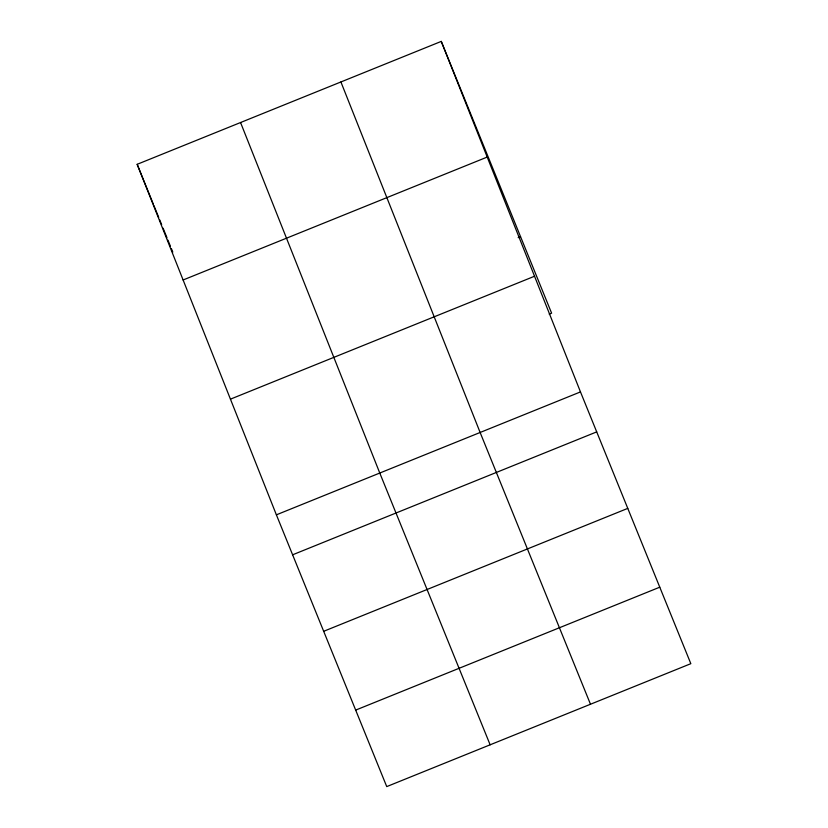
<?xml version="1.0" encoding="UTF-8"?>
<svg xmlns="http://www.w3.org/2000/svg" width="828" height="828" viewBox="0 0 828 828"><rect width="100%" height="100%" fill="white"/><g stroke="black" fill="none" stroke-linecap="round" stroke-linejoin="round"><path stroke-width="1.24" d="M441.262 41.4L580.48 391.913L690.831 663.683L386.738 786.6L276.386 514.83L137.169 164.317L441.262 41.4L551.614 313.17L549.223 314.143M183.102 279.988L487.206 157.072M518.162 237.646L520.553 236.673M230.443 399.158L534.536 276.241M276.386 514.83L580.48 391.913M292.615 554.801L596.709 431.885M323.676 631.298L627.769 508.382M355.678 710.103L659.771 587.187M590.488 704.245L480.126 432.475L340.908 81.962M490.135 744.807L379.773 473.036L240.555 122.523M137.169 164.317L153.397 204.288M153.884 205.489L158.738 217.433M159.701 219.824L161.646 224.605M163.106 228.197L166.987 237.76M167.96 240.141L170.382 246.123M171.355 248.514L172.804 252.095"/></g></svg>
